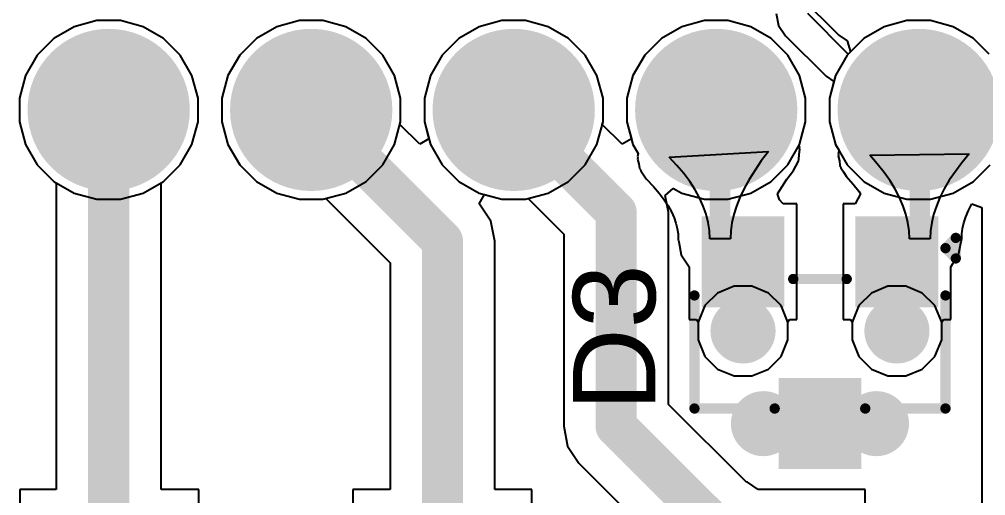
# Model space of a CAD drawing. Header units: millimetres. Extents: x 0 to 172, y 0 to 138.
# Drawn here: x 25.02 to 36.95, y 104.5 to 110.39 of the extents above; entities that cross this region are included whole.
import ezdxf

# ---------------------------------------------------------------- set-up
doc = ezdxf.new("R2010")
doc.units = ezdxf.units.MM
for name, color, linetype in [('BottomLayer', 5, 'Continuous'), ('BottomSolder', 6, 'Continuous'), ('MultiLayer', 9, 'Continuous'), ('PadHoleLayer', 156, 'Continuous'), ('TopLayer', 1, 'Continuous'), ('TopOverlay', 2, 'Continuous'), ('TopPaste', 8, 'Continuous'), ('TopSolder', 216, 'Continuous'), ('ViaHoleLayer', 16, 'Continuous')]:
    doc.layers.add(name, color=color, linetype=linetype)
doc.styles.add('Arial', font='', dxfattribs={"height": 0.2})
doc.styles.get('Arial').set_extended_font_data('Arial')

# ---------------------------------------------------------------- blocks, each defined once
blk = doc.blocks.new('MX23A26NF1_B_262')
at = {"layer": 'BottomLayer'}
h = blk.add_hatch(color=5, dxfattribs=at)
edge = h.paths.add_edge_path()
edge.add_arc((-10, -2.25), 0.9, 0, 360)
h = blk.add_hatch(color=5, dxfattribs=at)
edge = h.paths.add_edge_path()
edge.add_arc((-7.5, -2.25), 0.9, 0, 360)
h = blk.add_hatch(color=5, dxfattribs=at)
edge = h.paths.add_edge_path()
edge.add_arc((-5, -2.25), 0.9, 0, 360)
h = blk.add_hatch(color=5, dxfattribs=at)
edge = h.paths.add_edge_path()
edge.add_arc((-2.5, -2.25), 0.9, 0, 360)
h = blk.add_hatch(color=5, dxfattribs=at)
edge = h.paths.add_edge_path()
edge.add_arc((0, -2.25), 0.9, 0, 360)
at = {"layer": 'BottomSolder'}
h = blk.add_hatch(color=6, dxfattribs=at)
edge = h.paths.add_edge_path()
edge.add_arc((-10, -2.25), 1.002, 0, 360)
h = blk.add_hatch(color=6, dxfattribs=at)
edge = h.paths.add_edge_path()
edge.add_arc((-7.5, -2.25), 1.002, 0, 360)
h = blk.add_hatch(color=6, dxfattribs=at)
edge = h.paths.add_edge_path()
edge.add_arc((-5, -2.25), 1.002, 0, 360)
h = blk.add_hatch(color=6, dxfattribs=at)
edge = h.paths.add_edge_path()
edge.add_arc((-2.5, -2.25), 1.002, 0, 360)
h = blk.add_hatch(color=6, dxfattribs=at)
edge = h.paths.add_edge_path()
edge.add_arc((0, -2.25), 1.002, 0, 360)
at = {"layer": 'MultiLayer'}
h = blk.add_hatch(color=9, dxfattribs=at)
edge = h.paths.add_edge_path()
edge.add_arc((-10, -2.25), 0.9, 0, 360)
h = blk.add_hatch(color=9, dxfattribs=at)
edge = h.paths.add_edge_path()
edge.add_arc((-7.5, -2.25), 0.9, 0, 360)
h = blk.add_hatch(color=9, dxfattribs=at)
edge = h.paths.add_edge_path()
edge.add_arc((-5, -2.25), 0.9, 0, 360)
h = blk.add_hatch(color=9, dxfattribs=at)
edge = h.paths.add_edge_path()
edge.add_arc((-2.5, -2.25), 0.9, 0, 360)
h = blk.add_hatch(color=9, dxfattribs=at)
edge = h.paths.add_edge_path()
edge.add_arc((0, -2.25), 0.9, 0, 360)
at = {"layer": 'PadHoleLayer'}
h = blk.add_hatch(color=156, dxfattribs=at)
edge = h.paths.add_edge_path()
edge.add_arc((-10, -2.25), 0.55, 0, 360)
h = blk.add_hatch(color=156, dxfattribs=at)
edge = h.paths.add_edge_path()
edge.add_arc((-7.5, -2.25), 0.55, 0, 360)
h = blk.add_hatch(color=156, dxfattribs=at)
edge = h.paths.add_edge_path()
edge.add_arc((-5, -2.25), 0.55, 0, 360)
h = blk.add_hatch(color=156, dxfattribs=at)
edge = h.paths.add_edge_path()
edge.add_arc((-2.5, -2.25), 0.55, 0, 360)
h = blk.add_hatch(color=156, dxfattribs=at)
edge = h.paths.add_edge_path()
edge.add_arc((0, -2.25), 0.55, 0, 360)
at = {"layer": 'TopLayer'}
h = blk.add_hatch(color=1, dxfattribs=at)
edge = h.paths.add_edge_path()
edge.add_arc((-10, -2.25), 0.9, 0, 360)
h = blk.add_hatch(color=1, dxfattribs=at)
edge = h.paths.add_edge_path()
edge.add_arc((-7.5, -2.25), 0.9, 0, 360)
h = blk.add_hatch(color=1, dxfattribs=at)
edge = h.paths.add_edge_path()
edge.add_arc((-5, -2.25), 0.9, 0, 360)
h = blk.add_hatch(color=1, dxfattribs=at)
edge = h.paths.add_edge_path()
edge.add_arc((-2.5, -2.25), 0.9, 0, 360)
h = blk.add_hatch(color=1, dxfattribs=at)
edge = h.paths.add_edge_path()
edge.add_arc((0, -2.25), 0.9, 0, 360)
at = {"layer": 'TopSolder'}
h = blk.add_hatch(color=216, dxfattribs=at)
edge = h.paths.add_edge_path()
edge.add_arc((-10, -2.25), 1.002, 0, 360)
h = blk.add_hatch(color=216, dxfattribs=at)
edge = h.paths.add_edge_path()
edge.add_arc((-7.5, -2.25), 1.002, 0, 360)
h = blk.add_hatch(color=216, dxfattribs=at)
edge = h.paths.add_edge_path()
edge.add_arc((-5, -2.25), 1.002, 0, 360)
h = blk.add_hatch(color=216, dxfattribs=at)
edge = h.paths.add_edge_path()
edge.add_arc((-2.5, -2.25), 1.002, 0, 360)
h = blk.add_hatch(color=216, dxfattribs=at)
edge = h.paths.add_edge_path()
edge.add_arc((0, -2.25), 1.002, 0, 360)
blk = doc.blocks.new('SOT_23_300')
at = {"layer": 'TopLayer'}
for points in [[(-0.41, 1.46), (0.41, 1.46), (0.41, 0.54), (-0.41, 0.54)], [(-1.36, -0.54), (-0.54, -0.54), (-0.54, -1.46), (-1.36, -1.46)], [(0.54, -0.54), (1.36, -0.54), (1.36, -1.46), (0.54, -1.46)]]:
    blk.add_hatch(color=1, dxfattribs=at).paths.add_polyline_path(points)
at = {"layer": 'TopPaste'}
for points in [[(-0.41, 1.46), (0.41, 1.46), (0.41, 0.54), (-0.41, 0.54)], [(-1.36, -0.54), (-0.54, -0.54), (-0.54, -1.46), (-1.36, -1.46)], [(0.54, -0.54), (1.36, -0.54), (1.36, -1.46), (0.54, -1.46)]]:
    blk.add_hatch(color=8, dxfattribs=at).paths.add_polyline_path(points)
at = {"layer": 'TopSolder'}
for points in [[(-0.512, 1.562), (0.512, 1.562), (0.512, 0.438), (-0.512, 0.438)], [(-1.462, -0.438), (-0.438, -0.438), (-0.438, -1.562), (-1.462, -1.562)], [(0.438, -0.438), (1.462, -0.438), (1.462, -1.562), (0.438, -1.562)]]:
    blk.add_hatch(color=216, dxfattribs=at).paths.add_polyline_path(points)
at = {"layer": 'TopOverlay', "const_width": 0.127}
for points in [[(-0.559, 0.813), (-1.549, 0.813)], [(-1.549, 0.813), (-1.549, -0.584)], [(1.549, 0.813), (0.559, 0.813)], [(1.549, 0.813), (1.549, -0.584)], [(0.33, -0.787), (-0.33, -0.787)], [(-1.676, -1.041), (-1.676, -1.295)], [(-1.549, -1.168), (-1.676, -1.041)], [(-1.549, -1.168), (-1.676, -1.295)]]:
    blk.add_lwpolyline(points, dxfattribs=at)
at = {"layer": 'TopOverlay', "const_width": 0.0635}
for points in [[(-1.581, 0.813, 1), (-1.518, 0.813, 1)], [(-1.581, 0.813, 1), (-1.518, 0.813, 1)], [(-0.591, 0.813, 1), (-0.527, 0.813, 1)], [(0.527, 0.813, 1), (0.591, 0.813, 1)], [(1.518, 0.813, 1), (1.581, 0.813, 1)], [(1.518, 0.813, 1), (1.581, 0.813, 1)], [(-1.581, -0.584, 1), (-1.518, -0.584, 1)], [(1.518, -0.584, 1), (1.581, -0.584, 1)], [(-0.362, -0.787, 1), (-0.298, -0.787, 1)], [(0.298, -0.787, 1), (0.362, -0.787, 1)], [(-1.708, -1.041, 1), (-1.645, -1.041, 1)], [(-1.708, -1.041, 1), (-1.645, -1.041, 1)], [(-1.581, -1.168, 1), (-1.518, -1.168, 1)], [(-1.581, -1.168, 1), (-1.518, -1.168, 1)], [(-1.708, -1.295, 1), (-1.645, -1.295, 1)], [(-1.708, -1.295, 1), (-1.645, -1.295, 1)]]:
    blk.add_lwpolyline(points, format="xyb", close=True, dxfattribs=at)

msp = doc.modelspace()

# ---------------------------------------------------------------- hatches: boundary and pattern name
at = {"layer": 'BottomLayer'}
h = msp.add_hatch(color=5, dxfattribs=at)
edge = h.paths.add_edge_path()
edge.add_arc((33.952, 106.536), 0.3, 0, 360)
h = msp.add_hatch(color=5, dxfattribs=at)
edge = h.paths.add_edge_path()
edge.add_arc((35.852, 106.536), 0.3, 0, 360)
h = msp.add_hatch(color=5, dxfattribs=at)
edge = h.paths.add_edge_path()
edge.add_arc((34.204, 105.391), 0.3, 0, 360)
h = msp.add_hatch(color=5, dxfattribs=at)
edge = h.paths.add_edge_path()
edge.add_arc((35.599, 105.391), 0.3, 0, 360)
at = {"layer": 'BottomSolder'}
h = msp.add_hatch(color=6, dxfattribs=at)
edge = h.paths.add_edge_path()
edge.add_arc((33.952, 106.536), 0.402, 0, 360)
h = msp.add_hatch(color=6, dxfattribs=at)
edge = h.paths.add_edge_path()
edge.add_arc((35.852, 106.536), 0.402, 0, 360)
h = msp.add_hatch(color=6, dxfattribs=at)
edge = h.paths.add_edge_path()
edge.add_arc((34.204, 105.391), 0.402, 0, 360)
h = msp.add_hatch(color=6, dxfattribs=at)
edge = h.paths.add_edge_path()
edge.add_arc((35.599, 105.391), 0.402, 0, 360)
at = {"layer": 'TopLayer'}
h = msp.add_hatch(color=1, dxfattribs=at)
edge = h.paths.add_edge_path()
edge.add_arc((33.952, 106.536), 0.3, 0, 360)
h = msp.add_hatch(color=1, dxfattribs=at)
edge = h.paths.add_edge_path()
edge.add_arc((35.852, 106.536), 0.3, 0, 360)
h = msp.add_hatch(color=1, dxfattribs=at)
edge = h.paths.add_edge_path()
edge.add_arc((34.204, 105.391), 0.3, 0, 360)
h = msp.add_hatch(color=1, dxfattribs=at)
edge = h.paths.add_edge_path()
edge.add_arc((35.599, 105.391), 0.3, 0, 360)
at = {"layer": 'TopSolder'}
h = msp.add_hatch(color=216, dxfattribs=at)
edge = h.paths.add_edge_path()
edge.add_arc((33.952, 106.536), 0.402, 0, 360)
h = msp.add_hatch(color=216, dxfattribs=at)
edge = h.paths.add_edge_path()
edge.add_arc((35.852, 106.536), 0.402, 0, 360)
h = msp.add_hatch(color=216, dxfattribs=at)
edge = h.paths.add_edge_path()
edge.add_arc((34.204, 105.391), 0.402, 0, 360)
h = msp.add_hatch(color=216, dxfattribs=at)
edge = h.paths.add_edge_path()
edge.add_arc((35.599, 105.391), 0.402, 0, 360)
at = {"layer": 'ViaHoleLayer'}
h = msp.add_hatch(color=16, dxfattribs=at)
edge = h.paths.add_edge_path()
edge.add_arc((33.952, 106.536), 0.15, 0, 360)
h = msp.add_hatch(color=16, dxfattribs=at)
edge = h.paths.add_edge_path()
edge.add_arc((35.852, 106.536), 0.15, 0, 360)
h = msp.add_hatch(color=16, dxfattribs=at)
edge = h.paths.add_edge_path()
edge.add_arc((34.204, 105.391), 0.15, 0, 360)
h = msp.add_hatch(color=16, dxfattribs=at)
edge = h.paths.add_edge_path()
edge.add_arc((35.599, 105.391), 0.15, 0, 360)

# ---------------------------------------------------------------- linework, layer by layer
at = {"layer": 'BottomLayer'}
for p, q in [((25.976, 110.37), (25.695, 110.295)), ((26.266, 110.37), (25.976, 110.37)), ((26.547, 110.295), (26.266, 110.37)), ((28.476, 110.37), (28.195, 110.295)), ((28.766, 110.37), (28.476, 110.37)), ((29.047, 110.295), (28.766, 110.37)), ((30.976, 110.37), (30.695, 110.295)), ((31.266, 110.37), (30.976, 110.37)), ((31.547, 110.295), (31.266, 110.37)), ((33.476, 110.37), (33.195, 110.295)), ((33.766, 110.37), (33.476, 110.37)), ((34.047, 110.295), (33.766, 110.37)), ((34.362, 110.458), (34.392, 110.309)), ((35.252, 109.957), (34.751, 110.458)), ((35.976, 110.37), (35.695, 110.295)), ((36.266, 110.37), (35.976, 110.37)), ((36.547, 110.295), (36.266, 110.37)), ((25.695, 110.295), (25.444, 110.149)), ((26.798, 110.149), (26.547, 110.295)), ((28.195, 110.295), (27.944, 110.149)), ((29.298, 110.149), (29.047, 110.295)), ((30.695, 110.295), (30.444, 110.149)), ((31.798, 110.149), (31.547, 110.295)), ((33.195, 110.295), (32.944, 110.149)), ((34.298, 110.149), (34.047, 110.295)), ((34.392, 110.309), (34.476, 110.183)), ((35.695, 110.295), (35.444, 110.149)), ((36.798, 110.149), (36.547, 110.295)), ((25.444, 110.149), (25.238, 109.944)), ((27.004, 109.944), (26.798, 110.149)), ((27.944, 110.149), (27.738, 109.944)), ((29.504, 109.944), (29.298, 110.149)), ((30.444, 110.149), (30.238, 109.944)), ((32.004, 109.944), (31.798, 110.149)), ((32.944, 110.149), (32.738, 109.944)), ((34.504, 109.944), (34.298, 110.149)), ((34.476, 110.183), (34.977, 109.683)), ((35.444, 110.149), (35.252, 109.957)), ((36.991, 109.957), (36.798, 110.149)), ((25.238, 109.944), (25.093, 109.692)), ((27.149, 109.692), (27.004, 109.944)), ((27.738, 109.944), (27.593, 109.692)), ((29.649, 109.692), (29.504, 109.944)), ((30.238, 109.944), (30.093, 109.692)), ((32.149, 109.692), (32.004, 109.944)), ((32.738, 109.944), (32.593, 109.692)), ((34.649, 109.692), (34.504, 109.944)), ((25.093, 109.692), (25.018, 109.412)), ((27.224, 109.412), (27.149, 109.692)), ((27.593, 109.692), (27.518, 109.412)), ((29.724, 109.412), (29.649, 109.692)), ((30.093, 109.692), (30.018, 109.412)), ((32.224, 109.412), (32.149, 109.692)), ((32.593, 109.692), (32.518, 109.412)), ((34.724, 109.412), (34.649, 109.692)), ((34.977, 109.683), (35.073, 109.618)), ((35.073, 109.618), (35.018, 109.412)), ((25.018, 109.412), (25.018, 109.121)), ((27.224, 109.121), (27.224, 109.412)), ((27.518, 109.412), (27.518, 109.121)), ((29.724, 109.121), (29.724, 109.412)), ((30.018, 109.412), (30.018, 109.121)), ((32.224, 109.121), (32.224, 109.412)), ((32.518, 109.412), (32.518, 109.121)), ((34.724, 109.121), (34.724, 109.412)), ((35.018, 109.412), (35.018, 109.121)), ((25.018, 109.121), (25.093, 108.841)), ((27.149, 108.841), (27.224, 109.121)), ((27.518, 109.121), (27.593, 108.841)), ((29.715, 109.088), (29.724, 109.121)), ((29.961, 108.842), (29.715, 109.088)), ((30.018, 109.121), (30.075, 108.908)), ((32.215, 109.088), (32.224, 109.121)), ((32.461, 108.842), (32.215, 109.088)), ((32.518, 109.121), (32.575, 108.908)), ((34.649, 108.841), (34.724, 109.121)), ((35.018, 109.121), (35.093, 108.841)), ((25.093, 108.841), (25.238, 108.589)), ((27.004, 108.589), (27.149, 108.841)), ((27.593, 108.841), (27.738, 108.589)), ((30.075, 108.908), (29.961, 108.842)), ((32.575, 108.908), (32.461, 108.842)), ((34.504, 108.589), (34.649, 108.841)), ((35.093, 108.841), (35.238, 108.589)), ((25.238, 108.589), (25.444, 108.384)), ((26.798, 108.384), (27.004, 108.589)), ((27.738, 108.589), (27.944, 108.384)), ((34.298, 108.384), (34.504, 108.589)), ((35.238, 108.589), (35.444, 108.384)), ((36.798, 108.384), (37.004, 108.589)), ((25.444, 108.384), (25.474, 108.367)), ((25.474, 108.367), (25.474, 104.577)), ((26.768, 108.367), (26.798, 108.384)), ((26.768, 104.577), (26.768, 108.367)), ((27.944, 108.384), (28.195, 108.239)), ((34.047, 108.239), (34.298, 108.384)), ((35.444, 108.384), (35.695, 108.239)), ((36.547, 108.239), (36.798, 108.384)), ((28.195, 108.239), (28.476, 108.163)), ((30.696, 108.107), (30.762, 108.221)), ((30.762, 108.221), (30.976, 108.163)), ((32.991, 108.21), (33.091, 108.296)), ((33.032, 108.003), (32.991, 108.21)), ((33.091, 108.296), (33.093, 108.297)), ((33.093, 108.297), (33.195, 108.239)), ((33.195, 108.239), (33.476, 108.163)), ((33.766, 108.163), (34.047, 108.239)), ((35.695, 108.239), (35.976, 108.163)), ((36.266, 108.163), (36.547, 108.239)), ((28.476, 108.163), (28.766, 108.163)), ((28.766, 108.163), (28.8, 108.172)), ((28.8, 108.172), (29.594, 107.378)), ((30.699, 108.104), (30.696, 108.107)), ((30.839, 107.894), (30.699, 108.104)), ((30.976, 108.163), (31.266, 108.163)), ((31.266, 108.163), (31.3, 108.172)), ((31.3, 108.172), (31.738, 107.734)), ((33.476, 108.163), (33.766, 108.163)), ((35.976, 108.163), (36.266, 108.163)), ((33.032, 105.627), (33.032, 108.003)), ((30.888, 107.647), (30.839, 107.894)), ((31.738, 107.734), (31.738, 105.359)), ((30.888, 104.577), (30.888, 107.647)), ((29.594, 107.378), (29.594, 104.577)), ((33.841, 107.09), (33.638, 107.005)), ((34.062, 107.09), (33.841, 107.09)), ((34.265, 107.005), (34.062, 107.09)), ((35.741, 107.09), (35.538, 107.005)), ((35.962, 107.09), (35.741, 107.09)), ((36.165, 107.005), (35.962, 107.09)), ((33.638, 107.005), (33.482, 106.85)), ((34.421, 106.85), (34.265, 107.005)), ((35.538, 107.005), (35.382, 106.85)), ((36.321, 106.85), (36.165, 107.005)), ((33.482, 106.85), (33.398, 106.646)), ((34.506, 106.646), (34.421, 106.85)), ((35.382, 106.85), (35.298, 106.646)), ((36.406, 106.646), (36.321, 106.85)), ((33.398, 106.646), (33.398, 106.426)), ((34.506, 106.426), (34.506, 106.646)), ((35.298, 106.646), (35.298, 106.426)), ((36.406, 106.426), (36.406, 106.646)), ((33.398, 106.426), (33.482, 106.222)), ((34.421, 106.222), (34.506, 106.426)), ((35.298, 106.426), (35.382, 106.222)), ((36.321, 106.222), (36.406, 106.426)), ((33.482, 106.222), (33.638, 106.066)), ((34.265, 106.066), (34.421, 106.222)), ((35.382, 106.222), (35.538, 106.066)), ((36.165, 106.066), (36.321, 106.222)), ((33.638, 106.066), (33.841, 105.982)), ((34.062, 105.982), (34.265, 106.066)), ((35.538, 106.066), (35.741, 105.982)), ((35.962, 105.982), (36.165, 106.066)), ((33.841, 105.982), (34.062, 105.982)), ((35.741, 105.982), (35.962, 105.982)), ((33.989, 104.671), (33.032, 105.627)), ((31.738, 105.359), (31.787, 105.111)), ((31.787, 105.111), (31.927, 104.901)), ((31.927, 104.901), (32.991, 103.838)), ((34.006, 104.667), (33.989, 104.671)), ((34.141, 104.577), (34.006, 104.667)), ((25.474, 104.577), (25.024, 104.577)), ((25.024, 104.577), (25.024, 103.721)), ((27.232, 104.577), (26.768, 104.577)), ((27.232, 101.569), (27.232, 104.577)), ((29.594, 104.577), (29.137, 104.577)), ((29.137, 104.577), (29.137, 103.721)), ((31.345, 104.577), (30.888, 104.577)), ((31.345, 101.569), (31.345, 104.577)), ((35.458, 104.577), (34.141, 104.577)), ((35.458, 101.569), (35.458, 104.577))]:
    msp.add_line(p, q, dxfattribs=at)
at = {"layer": 'BottomLayer', "const_width": 0.508}
for points in [[(26.121, 103.08), (26.121, 109.267)], [(28.621, 109.267), (30.241, 107.647)], [(31.121, 109.267), (32.385, 108.003)], [(32.385, 105.359), (32.385, 108.003)], [(30.241, 103.073), (30.241, 107.647)], [(32.385, 105.359), (33.675, 104.069)]]:
    msp.add_lwpolyline(points, dxfattribs=at)
at = {"layer": 'BottomLayer', "const_width": 0.254}
for points in [[(25.994, 109.267, 1), (26.248, 109.267, 1)], [(28.494, 109.267, 1), (28.748, 109.267, 1)], [(30.994, 109.267, 1), (31.248, 109.267, 1)], [(32.258, 108.003, 1), (32.512, 108.003, 1)], [(32.258, 108.003, 1), (32.512, 108.003, 1)], [(30.114, 107.647, 1), (30.368, 107.647, 1)], [(30.114, 107.647, 1), (30.368, 107.647, 1)], [(32.258, 105.359, 1), (32.512, 105.359, 1)], [(32.258, 105.359, 1), (32.512, 105.359, 1)]]:
    msp.add_lwpolyline(points, format="xyb", close=True, dxfattribs=at)
at = {"layer": 'TopLayer'}
for p, q in [((34.625, 110.698), (35.133, 110.19)), ((25.976, 110.37), (25.695, 110.295)), ((26.266, 110.37), (25.976, 110.37)), ((26.547, 110.295), (26.266, 110.37)), ((28.476, 110.37), (28.195, 110.295)), ((28.766, 110.37), (28.476, 110.37)), ((29.047, 110.295), (28.766, 110.37)), ((30.976, 110.37), (30.695, 110.295)), ((31.266, 110.37), (30.976, 110.37)), ((31.547, 110.295), (31.266, 110.37)), ((33.476, 110.37), (33.195, 110.295)), ((33.766, 110.37), (33.476, 110.37)), ((34.047, 110.295), (33.766, 110.37)), ((25.695, 110.295), (25.444, 110.149)), ((26.798, 110.149), (26.547, 110.295)), ((28.195, 110.295), (27.944, 110.149)), ((29.298, 110.149), (29.047, 110.295)), ((30.695, 110.295), (30.444, 110.149)), ((31.798, 110.149), (31.547, 110.295)), ((33.195, 110.295), (32.944, 110.149)), ((34.298, 110.149), (34.047, 110.295)), ((25.444, 110.149), (25.238, 109.944)), ((27.004, 109.944), (26.798, 110.149)), ((27.944, 110.149), (27.738, 109.944)), ((29.504, 109.944), (29.298, 110.149)), ((30.444, 110.149), (30.238, 109.944)), ((32.004, 109.944), (31.798, 110.149)), ((32.944, 110.149), (32.738, 109.944)), ((34.504, 109.944), (34.298, 110.149)), ((35.133, 110.19), (35.236, 110.121)), ((35.236, 110.121), (35.277, 109.983)), ((25.238, 109.944), (25.093, 109.692)), ((27.149, 109.692), (27.004, 109.944)), ((27.738, 109.944), (27.593, 109.692)), ((29.649, 109.692), (29.504, 109.944)), ((30.238, 109.944), (30.093, 109.692)), ((32.149, 109.692), (32.004, 109.944)), ((32.738, 109.944), (32.593, 109.692)), ((34.649, 109.692), (34.504, 109.944)), ((35.238, 109.944), (35.093, 109.692)), ((35.277, 109.983), (35.238, 109.944)), ((25.093, 109.692), (25.018, 109.412)), ((27.224, 109.412), (27.149, 109.692)), ((27.593, 109.692), (27.518, 109.412)), ((29.724, 109.412), (29.649, 109.692)), ((30.093, 109.692), (30.018, 109.412)), ((32.224, 109.412), (32.149, 109.692)), ((32.593, 109.692), (32.518, 109.412)), ((34.724, 109.412), (34.649, 109.692)), ((35.093, 109.692), (35.018, 109.412)), ((25.018, 109.412), (25.018, 109.121)), ((27.224, 109.121), (27.224, 109.412)), ((27.518, 109.412), (27.518, 109.121)), ((29.724, 109.121), (29.724, 109.412)), ((30.018, 109.412), (30.018, 109.121)), ((32.224, 109.121), (32.224, 109.412)), ((32.518, 109.412), (32.518, 109.121)), ((34.724, 109.121), (34.724, 109.412)), ((35.018, 109.412), (35.018, 109.121)), ((25.018, 109.121), (25.093, 108.841)), ((27.149, 108.841), (27.224, 109.121)), ((27.518, 109.121), (27.593, 108.841)), ((29.649, 108.841), (29.724, 109.121)), ((30.018, 109.121), (30.093, 108.841)), ((32.149, 108.841), (32.224, 109.121)), ((32.518, 109.121), (32.593, 108.841)), ((34.649, 108.841), (34.724, 109.121)), ((35.018, 109.121), (35.093, 108.841)), ((25.093, 108.841), (25.238, 108.589)), ((27.004, 108.589), (27.149, 108.841)), ((27.593, 108.841), (27.738, 108.589)), ((29.504, 108.589), (29.649, 108.841)), ((30.093, 108.841), (30.238, 108.589)), ((32.004, 108.589), (32.149, 108.841)), ((32.593, 108.841), (32.658, 108.727)), ((34.643, 108.83), (34.649, 108.841)), ((34.652, 108.805), (34.643, 108.83)), ((34.651, 108.79), (34.652, 108.805)), ((35.093, 108.841), (35.137, 108.764)), ((32.658, 108.727), (32.65, 108.691)), ((32.65, 108.691), (32.653, 108.676)), ((33.039, 108.682), (34.267, 108.753)), ((33.134, 108.582), (33.039, 108.682)), ((34.267, 108.753), (34.177, 108.636)), ((34.642, 108.654), (34.646, 108.715)), ((34.646, 108.715), (34.655, 108.776)), ((34.655, 108.776), (34.651, 108.79)), ((35.137, 108.764), (35.128, 108.73)), ((35.128, 108.73), (35.13, 108.714)), ((35.13, 108.714), (35.128, 108.699)), ((35.128, 108.699), (35.141, 108.64)), ((35.516, 108.706), (36.744, 108.726)), ((35.61, 108.6), (35.516, 108.706)), ((36.744, 108.726), (36.652, 108.615)), ((25.238, 108.589), (25.444, 108.384)), ((26.798, 108.384), (27.004, 108.589)), ((27.738, 108.589), (27.944, 108.384)), ((29.298, 108.384), (29.504, 108.589)), ((30.238, 108.589), (30.444, 108.384)), ((31.798, 108.384), (32.004, 108.589)), ((32.653, 108.676), (32.651, 108.66)), ((32.651, 108.66), (32.666, 108.601)), ((32.666, 108.601), (32.676, 108.542)), ((33.22, 108.482), (33.134, 108.582)), ((34.177, 108.636), (34.026, 108.407)), ((34.576, 108.518), (34.603, 108.573)), ((34.603, 108.573), (34.634, 108.625)), ((34.634, 108.625), (34.636, 108.64)), ((34.636, 108.64), (34.642, 108.654)), ((35.141, 108.64), (35.149, 108.579)), ((35.149, 108.579), (35.157, 108.566)), ((35.157, 108.566), (35.16, 108.551)), ((35.693, 108.495), (35.61, 108.6)), ((36.652, 108.615), (36.498, 108.398)), ((32.676, 108.542), (32.685, 108.529)), ((32.685, 108.529), (32.689, 108.513)), ((32.689, 108.513), (32.725, 108.465)), ((32.725, 108.465), (32.758, 108.414)), ((33.295, 108.381), (33.22, 108.482)), ((34.494, 108.411), (34.576, 108.518)), ((35.16, 108.551), (35.194, 108.501)), ((35.194, 108.501), (35.225, 108.448)), ((35.225, 108.448), (35.312, 108.35)), ((35.767, 108.39), (35.693, 108.495)), ((25.444, 108.384), (25.695, 108.239)), ((26.547, 108.239), (26.798, 108.384)), ((27.944, 108.384), (28.195, 108.239)), ((29.047, 108.239), (29.298, 108.384)), ((30.444, 108.384), (30.695, 108.239)), ((31.547, 108.239), (31.798, 108.384)), ((32.758, 108.414), (32.846, 108.322)), ((33.361, 108.28), (33.295, 108.381)), ((34.026, 108.407), (33.965, 108.296)), ((34.376, 108.232), (34.494, 108.411)), ((35.312, 108.35), (35.382, 108.262)), ((35.831, 108.286), (35.767, 108.39)), ((36.498, 108.398), (36.435, 108.291)), ((25.695, 108.239), (25.976, 108.163)), ((26.266, 108.163), (26.547, 108.239)), ((28.195, 108.239), (28.476, 108.163)), ((28.766, 108.163), (29.047, 108.239)), ((30.695, 108.239), (30.976, 108.163)), ((31.266, 108.163), (31.547, 108.239)), ((32.846, 108.322), (32.916, 108.239)), ((32.916, 108.239), (32.977, 108.158)), ((33.416, 108.18), (33.361, 108.28)), ((33.965, 108.296), (33.913, 108.187)), ((34.401, 108.158), (34.376, 108.232)), ((35.403, 108.232), (35.337, 108.105)), ((35.382, 108.262), (35.403, 108.232)), ((35.885, 108.183), (35.831, 108.286)), ((36.435, 108.291), (36.382, 108.185)), ((25.976, 108.163), (26.266, 108.163)), ((28.476, 108.163), (28.766, 108.163)), ((30.976, 108.163), (31.266, 108.163)), ((32.977, 108.158), (33.027, 108.081)), ((33.461, 108.079), (33.416, 108.18)), ((33.913, 108.187), (33.871, 108.08)), ((34.449, 108.105), (34.401, 108.158)), ((34.616, 108.105), (34.449, 108.105)), ((34.616, 106.677), (34.616, 108.105)), ((35.337, 108.105), (35.188, 108.105)), ((35.188, 108.105), (35.188, 106.677)), ((35.929, 108.08), (35.885, 108.183)), ((36.382, 108.185), (36.339, 108.08)), ((36.736, 108.023), (36.777, 108.105)), ((36.777, 108.105), (36.899, 108.062)), ((33.027, 108.081), (33.068, 108.006)), ((33.068, 108.006), (33.1, 107.935)), ((33.496, 107.978), (33.461, 108.079)), ((33.521, 107.877), (33.496, 107.978)), ((33.838, 107.976), (33.814, 107.873)), ((33.871, 108.08), (33.838, 107.976)), ((35.963, 107.978), (35.929, 108.08)), ((35.988, 107.876), (35.963, 107.978)), ((36.305, 107.977), (36.281, 107.875)), ((36.339, 108.08), (36.305, 107.977)), ((36.703, 107.945), (36.736, 108.023)), ((36.899, 108.062), (36.899, 84.641)), ((33.1, 107.935), (33.124, 107.867)), ((33.124, 107.867), (33.14, 107.801)), ((33.537, 107.776), (33.521, 107.877)), ((33.814, 107.873), (33.8, 107.773)), ((36.003, 107.775), (35.988, 107.876)), ((36.281, 107.875), (36.266, 107.774)), ((36.663, 107.803), (36.679, 107.872)), ((36.679, 107.872), (36.703, 107.945)), ((33.14, 107.801), (33.15, 107.737)), ((33.15, 107.737), (33.151, 107.715)), ((33.542, 107.674), (33.537, 107.776)), ((33.8, 107.773), (33.796, 107.674)), ((36.008, 107.674), (36.003, 107.775)), ((36.266, 107.774), (36.262, 107.674)), ((36.653, 107.716), (36.654, 107.737)), ((36.654, 107.737), (36.663, 107.803)), ((33.151, 107.715), (33.151, 107.674)), ((33.151, 107.674), (33.153, 107.661)), ((33.153, 107.661), (33.154, 107.655)), ((33.154, 107.655), (33.158, 107.638)), ((33.158, 107.638), (33.19, 107.476)), ((33.796, 107.674), (33.542, 107.674)), ((36.262, 107.674), (36.008, 107.674)), ((36.613, 107.476), (36.646, 107.64)), ((36.646, 107.64), (36.65, 107.655)), ((36.65, 107.661), (36.653, 107.674)), ((36.65, 107.655), (36.65, 107.661)), ((36.653, 107.674), (36.653, 107.716)), ((33.19, 107.476), (33.288, 107.33)), ((36.516, 107.33), (36.613, 107.476)), ((33.288, 107.33), (33.288, 106.677)), ((36.516, 106.677), (36.516, 107.33)), ((33.288, 106.677), (33.377, 106.677)), ((33.377, 106.677), (33.398, 106.646)), ((34.506, 106.646), (34.526, 106.677)), ((34.526, 106.677), (34.616, 106.677)), ((35.188, 106.677), (35.277, 106.677)), ((35.277, 106.677), (35.298, 106.646)), ((36.406, 106.646), (36.426, 106.677)), ((36.426, 106.677), (36.516, 106.677)), ((33.398, 106.646), (33.398, 106.426)), ((34.506, 106.426), (34.506, 106.646)), ((35.298, 106.646), (35.298, 106.426)), ((36.406, 106.426), (36.406, 106.646)), ((33.398, 106.426), (33.482, 106.222)), ((34.421, 106.222), (34.506, 106.426)), ((35.298, 106.426), (35.382, 106.222)), ((36.321, 106.222), (36.406, 106.426)), ((33.482, 106.222), (33.638, 106.066)), ((34.265, 106.066), (34.421, 106.222)), ((35.382, 106.222), (35.538, 106.066)), ((36.165, 106.066), (36.321, 106.222)), ((33.638, 106.066), (33.841, 105.982)), ((34.062, 105.982), (34.265, 106.066)), ((35.538, 106.066), (35.741, 105.982)), ((35.962, 105.982), (36.165, 106.066)), ((33.841, 105.982), (34.062, 105.982)), ((35.741, 105.982), (35.962, 105.982))]:
    msp.add_line(p, q, dxfattribs=at)
for points, const_width in [([(33.621, 109.267), (33.669, 109.219)], 0.254), ([(33.669, 107.674), (33.669, 109.219)], 0.254), ([(36.135, 109.219), (36.182, 109.267)], 0.254), ([(36.135, 107.674), (36.135, 109.219)], 0.254), ([(33.669, 107.674), (33.952, 107.391)], 0.254), ([(35.852, 107.391), (36.135, 107.674)], 0.254), ([(33.952, 106.536), (33.952, 107.391)], 0.254), ([(35.852, 106.536), (35.852, 107.391)], 0.254), ([(34.204, 105.391), (34.902, 105.391)], 0.381), ([(34.902, 105.391), (35.599, 105.391)], 0.381)]:
    msp.add_lwpolyline(points, dxfattribs=dict(at, const_width=const_width))
for points, const_width in [([(33.557, 109.267, 1), (33.684, 109.267, 1)], 0.127), ([(33.605, 109.219, 1), (33.732, 109.219, 1)], 0.127), ([(33.605, 109.219, 1), (33.732, 109.219, 1)], 0.127), ([(36.071, 109.219, 1), (36.198, 109.219, 1)], 0.127), ([(36.071, 109.219, 1), (36.198, 109.219, 1)], 0.127), ([(36.119, 109.267, 1), (36.246, 109.267, 1)], 0.127), ([(33.605, 107.674, 1), (33.732, 107.674, 1)], 0.127), ([(33.605, 107.674, 1), (33.732, 107.674, 1)], 0.127), ([(36.071, 107.674, 1), (36.198, 107.674, 1)], 0.127), ([(36.071, 107.674, 1), (36.198, 107.674, 1)], 0.127), ([(33.888, 107.391, 1), (34.015, 107.391, 1)], 0.127), ([(33.888, 107.391, 1), (34.015, 107.391, 1)], 0.127), ([(35.788, 107.391, 1), (35.915, 107.391, 1)], 0.127), ([(35.788, 107.391, 1), (35.915, 107.391, 1)], 0.127), ([(33.888, 106.536, 1), (34.015, 106.536, 1)], 0.127), ([(35.788, 106.536, 1), (35.915, 106.536, 1)], 0.127), ([(34.109, 105.391, 1), (34.3, 105.391, 1)], 0.191), ([(34.806, 105.391, 1), (34.997, 105.391, 1)], 0.191), ([(34.806, 105.391, 1), (34.997, 105.391, 1)], 0.191), ([(35.504, 105.391, 1), (35.694, 105.391, 1)], 0.191)]:
    msp.add_lwpolyline(points, format="xyb", close=True, dxfattribs=dict(at, const_width=const_width))

# ---------------------------------------------------------------- block references
msp.add_blockref('MX23A26NF1_B_262', (36.121, 111.517))
at = {"rotation": 180}
msp.add_blockref('SOT_23_300', (34.902, 106.391), dxfattribs=at)

# ---------------------------------------------------------------- texts
at = {"layer": 'TopOverlay', "style": 'Arial'}
msp.add_text('D3', height=1.016, rotation=90, dxfattribs=at).set_placement((32.869, 105.545))

doc.saveas('drawing.dxf')
